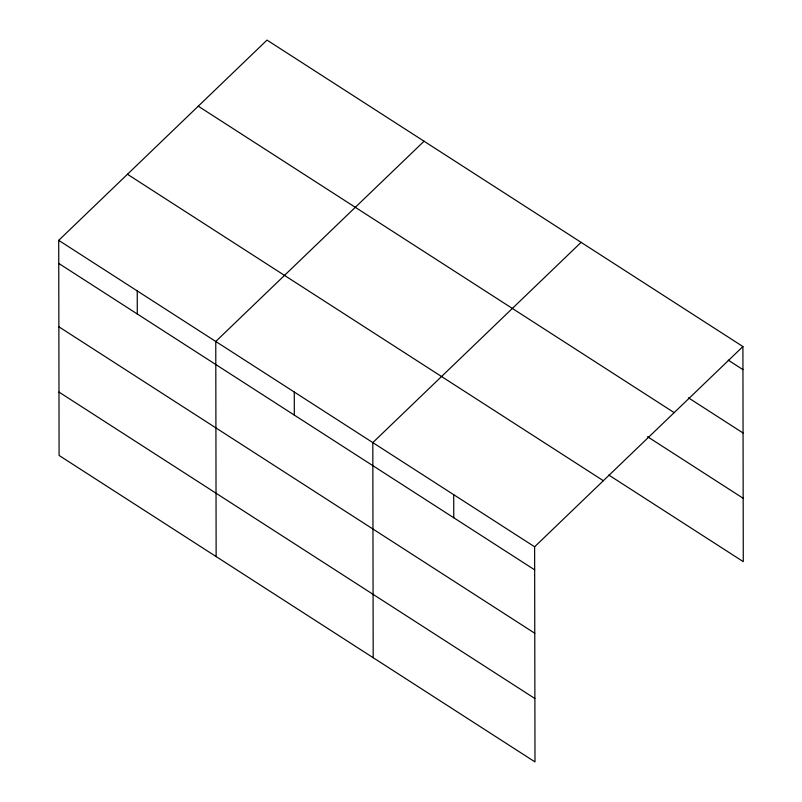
<?xml version="1.0" encoding="UTF-8"?>
<svg xmlns="http://www.w3.org/2000/svg" width="802" height="802" viewBox="0 0 802 802"><rect width="100%" height="100%" fill="white"/><g stroke="black" fill="none" stroke-linecap="round" stroke-linejoin="round"><path stroke-width="1.2" d="M742.913 346.544L534.623 546.794L534.994 761.9L59.087 455.456L58.716 240.349L267.006 40.1L742.913 346.544L743.284 561.651L608.798 475.055M424.058 141.232L215.768 341.472L216.139 556.578M581.099 242.354L372.81 442.604L373.191 657.71M728.246 360.148L742.953 369.622M688.427 397.812L743.063 432.99M198.264 106.185L674.171 412.629M647.565 436.719L743.173 498.283M127.448 174.265L603.355 480.709M58.716 240.349L534.623 546.794M58.757 263.417L534.663 569.861M58.867 326.785L534.774 633.239M58.977 392.078L534.884 698.532M453.721 494.694L453.762 517.771M294.284 392.038L294.324 415.105M137.242 290.905L137.282 313.983"/></g></svg>
